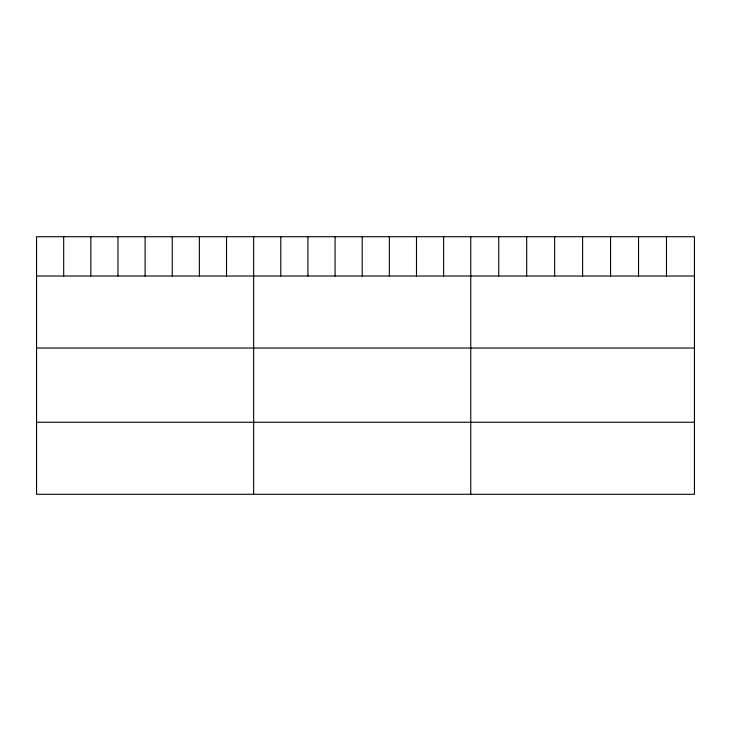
<?xml version="1.0" encoding="UTF-8"?>
<svg xmlns="http://www.w3.org/2000/svg" width="731" height="731" viewBox="0 0 731 731"><rect width="100%" height="100%" fill="white"/><g stroke="black" fill="none" stroke-linecap="round" stroke-linejoin="round"><path stroke-width="1.1" d="M694.45 276.016L694.45 494.284L36.55 494.284L36.55 236.716L694.45 236.716L694.45 276.016L36.55 276.016M36.55 348.047L694.45 348.047M36.55 422.253L694.45 422.253M666.489 236.716L666.489 276.016M638.528 236.716L638.528 276.016M610.568 236.716L610.568 276.016M582.607 236.716L582.607 276.016M554.646 236.716L554.646 276.016M526.685 236.716L526.685 276.016M498.725 236.716L498.725 276.016M470.764 236.716L470.764 494.284M443.626 236.716L443.626 276.016M416.487 236.716L416.487 276.016M389.349 236.716L389.349 276.016M362.21 236.716L362.21 276.016M335.072 236.716L335.072 276.016M307.934 236.716L307.934 276.016M280.795 236.716L280.795 276.016M253.657 236.716L253.657 494.284M226.519 236.716L226.519 276.016M199.38 236.716L199.38 276.016M172.242 236.716L172.242 276.016M145.103 236.716L145.103 276.016M117.965 236.716L117.965 276.016M90.827 236.716L90.827 276.016M63.688 236.716L63.688 276.016"/></g></svg>
